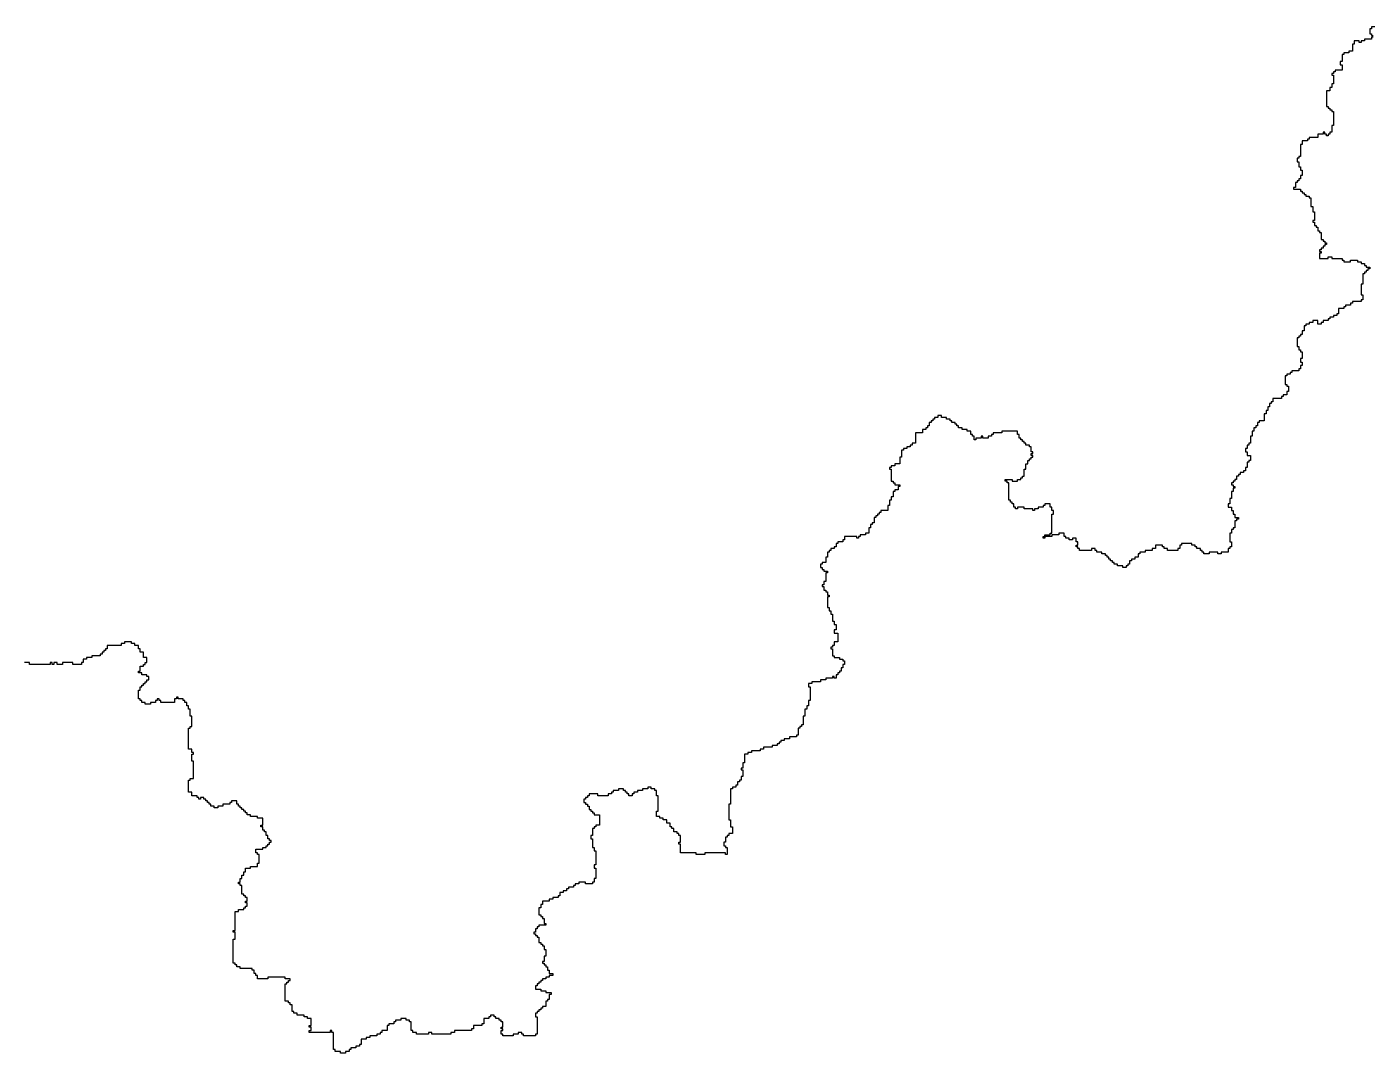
# Model space of a CAD drawing. Header units: inches. Extents: x -98695 to 376223, y 1122520 to 1501782.
# Drawn here: x -74650 to -50605, y 1349182 to 1367505 of the extents above; entities that cross this region are included whole.
import ezdxf

# ---------------------------------------------------------------- set-up
doc = ezdxf.new("R2010")
doc.units = ezdxf.units.IN
doc.header["$MEASUREMENT"] = 0
doc.layers.add('subs1', color=7, linetype='Continuous', true_color=0xc8dcf7)

msp = doc.modelspace()

# ---------------------------------------------------------------- linework, layer by layer
at = {"layer": 'subs1'}
for points in [[(-50574, 1367505, 0), (-50635, 1367505, 0), (-50635, 1367474, 0), (-50666, 1367474, 0), (-50666, 1367382, 0), (-50635, 1367382, 0), (-50635, 1367351, 0), (-50605, 1367351, 0)], [(-50605, 1367320, 0), (-50635, 1367320, 0), (-50635, 1367289, 0), (-50759, 1367289, 0), (-50759, 1367258, 0), (-50821, 1367258, 0), (-50821, 1367228, 0), (-50851, 1367228, 0), (-50851, 1367258, 0), (-50944, 1367258, 0), (-50944, 1367197, 0), (-50975, 1367197, 0), (-50975, 1367073, 0), (-51036, 1367073, 0), (-51036, 1367043, 0), (-51129, 1367043, 0), (-51129, 1367012, 0), (-51160, 1367012, 0), (-51160, 1366888, 0), (-51191, 1366888, 0), (-51191, 1366827, 0), (-51160, 1366827, 0), (-51160, 1366734, 0), (-51283, 1366734, 0), (-51283, 1366703, 0), (-51314, 1366703, 0), (-51314, 1366672, 0), (-51345, 1366672, 0), (-51345, 1366642, 0), (-51314, 1366642, 0), (-51314, 1366487, 0), (-51345, 1366487, 0), (-51345, 1366426, 0), (-51376, 1366426, 0), (-51376, 1366364, 0), (-51437, 1366364, 0), (-51437, 1366086, 0), (-51407, 1366086, 0), (-51407, 1366055, 0), (-51376, 1366055, 0), (-51376, 1366025, 0), (-51345, 1366025, 0), (-51345, 1365994, 0), (-51314, 1365994, 0), (-51314, 1365747, 0), (-51345, 1365747, 0), (-51345, 1365624, 0), (-51376, 1365624, 0), (-51376, 1365593, 0), (-51407, 1365593, 0), (-51407, 1365562, 0), (-51437, 1365562, 0), (-51437, 1365593, 0), (-51468, 1365593, 0), (-51468, 1365624, 0), (-51499, 1365624, 0), (-51499, 1365593, 0), (-51592, 1365593, 0), (-51592, 1365531, 0), (-51746, 1365531, 0), (-51746, 1365500, 0), (-51777, 1365500, 0), (-51777, 1365469, 0), (-51869, 1365469, 0), (-51869, 1365408, 0), (-51900, 1365408, 0), (-51900, 1365192, 0), (-51931, 1365192, 0), (-51931, 1365161, 0), (-51962, 1365161, 0), (-51962, 1365099, 0), (-51931, 1365099, 0), (-51931, 1365007, 0), (-51900, 1365007, 0), (-51900, 1364945, 0), (-51869, 1364945, 0), (-51869, 1364852, 0), (-51900, 1364852, 0), (-51900, 1364791, 0), (-51931, 1364791, 0), (-51931, 1364760, 0), (-51962, 1364760, 0), (-51962, 1364729, 0), (-51993, 1364729, 0), (-51993, 1364636, 0), (-52024, 1364636, 0), (-52024, 1364606, 0), (-51900, 1364606, 0), (-51900, 1364575, 0), (-51869, 1364575, 0), (-51869, 1364544, 0), (-51838, 1364544, 0), (-51838, 1364513, 0), (-51808, 1364513, 0), (-51808, 1364482, 0), (-51746, 1364482, 0), (-51746, 1364451, 0), (-51715, 1364451, 0), (-51715, 1364297, 0), (-51684, 1364297, 0), (-51684, 1364205, 0), (-51653, 1364205, 0), (-51653, 1364050, 0), (-51684, 1364050, 0), (-51684, 1364020, 0), (-51653, 1364020, 0), (-51653, 1363958, 0), (-51623, 1363958, 0), (-51623, 1363927, 0), (-51592, 1363927, 0), (-51592, 1363865, 0), (-51561, 1363865, 0), (-51561, 1363834, 0), (-51530, 1363834, 0), (-51530, 1363711, 0), (-51499, 1363711, 0), (-51499, 1363680, 0), (-51468, 1363680, 0), (-51468, 1363649, 0), (-51437, 1363649, 0), (-51437, 1363619, 0), (-51468, 1363619, 0), (-51468, 1363588, 0), (-51499, 1363588, 0), (-51499, 1363557, 0), (-51530, 1363557, 0), (-51530, 1363526, 0), (-51561, 1363526, 0), (-51561, 1363495, 0), (-51530, 1363495, 0), (-51530, 1363464, 0), (-51561, 1363464, 0), (-51561, 1363372, 0), (-51407, 1363372, 0), (-51407, 1363403, 0), (-51345, 1363403, 0), (-51345, 1363372, 0), (-51160, 1363372, 0), (-51160, 1363341, 0), (-51129, 1363341, 0), (-51129, 1363310, 0), (-51006, 1363310, 0), (-51006, 1363341, 0), (-50882, 1363341, 0), (-50882, 1363310, 0), (-50821, 1363310, 0), (-50821, 1363279, 0), (-50759, 1363279, 0), (-50759, 1363248, 0), (-50728, 1363248, 0), (-50728, 1363218, 0), (-50666, 1363218, 0), (-50666, 1363187, 0), (-50697, 1363187, 0), (-50697, 1363156, 0), (-50728, 1363156, 0), (-50728, 1363125, 0), (-50759, 1363125, 0), (-50759, 1363094, 0), (-50790, 1363094, 0), (-50790, 1362909, 0), (-50821, 1362909, 0), (-50821, 1362724, 0), (-50790, 1362724, 0), (-50790, 1362631, 0), (-50821, 1362631, 0), (-50821, 1362601, 0), (-50975, 1362601, 0), (-50975, 1362570, 0), (-51006, 1362570, 0), (-51006, 1362539, 0), (-51098, 1362539, 0), (-51098, 1362508, 0), (-51129, 1362508, 0), (-51129, 1362477, 0), (-51222, 1362477, 0), (-51222, 1362385, 0), (-51252, 1362385, 0), (-51252, 1362354, 0), (-51314, 1362354, 0), (-51314, 1362323, 0), (-51376, 1362323, 0), (-51376, 1362292, 0), (-51407, 1362292, 0), (-51407, 1362261, 0), (-51499, 1362261, 0), (-51499, 1362230, 0), (-51530, 1362230, 0), (-51530, 1362200, 0), (-51592, 1362200, 0), (-51592, 1362261, 0), (-51684, 1362261, 0), (-51684, 1362230, 0), (-51746, 1362230, 0), (-51746, 1362200, 0), (-51808, 1362200, 0), (-51808, 1362169, 0), (-51838, 1362169, 0), (-51838, 1362076, 0), (-51869, 1362076, 0), (-51869, 1362014, 0), (-51900, 1362014, 0), (-51900, 1361984, 0), (-51931, 1361984, 0), (-51931, 1361953, 0), (-51962, 1361953, 0), (-51962, 1361799, 0), (-51931, 1361799, 0), (-51931, 1361737, 0), (-51900, 1361737, 0), (-51900, 1361706, 0), (-51869, 1361706, 0), (-51869, 1361583, 0), (-51900, 1361583, 0), (-51900, 1361521, 0), (-51869, 1361521, 0), (-51869, 1361459, 0), (-51900, 1361459, 0), (-51900, 1361398, 0), (-51931, 1361398, 0), (-51931, 1361367, 0), (-52054, 1361367, 0), (-52054, 1361336, 0), (-52085, 1361336, 0), (-52085, 1361305, 0), (-52147, 1361305, 0), (-52147, 1361274, 0), (-52178, 1361274, 0), (-52178, 1361120, 0), (-52147, 1361120, 0), (-52147, 1361089, 0), (-52116, 1361089, 0), (-52116, 1360997, 0), (-52147, 1360997, 0), (-52147, 1360935, 0), (-52209, 1360935, 0), (-52209, 1360904, 0), (-52239, 1360904, 0), (-52239, 1360873, 0), (-52394, 1360873, 0), (-52394, 1360811, 0), (-52425, 1360811, 0), (-52425, 1360781, 0), (-52455, 1360781, 0), (-52455, 1360719, 0), (-52486, 1360719, 0), (-52486, 1360657, 0), (-52517, 1360657, 0), (-52517, 1360596, 0), (-52548, 1360596, 0), (-52548, 1360472, 0), (-52640, 1360472, 0), (-52640, 1360441, 0), (-52671, 1360441, 0), (-52671, 1360380, 0), (-52702, 1360380, 0), (-52702, 1360349, 0), (-52733, 1360349, 0), (-52733, 1360287, 0), (-52764, 1360287, 0), (-52764, 1360195, 0), (-52795, 1360195, 0), (-52795, 1360071, 0), (-52826, 1360071, 0), (-52826, 1360040, 0), (-52856, 1360040, 0), (-52856, 1359979, 0), (-52887, 1359979, 0), (-52887, 1359917, 0), (-52856, 1359917, 0), (-52856, 1359855, 0), (-52795, 1359855, 0), (-52795, 1359763, 0), (-52826, 1359763, 0), (-52826, 1359732, 0), (-52856, 1359732, 0), (-52856, 1359639, 0), (-52887, 1359639, 0), (-52887, 1359578, 0), (-52918, 1359578, 0), (-52918, 1359547, 0), (-52980, 1359547, 0), (-52980, 1359516, 0), (-53011, 1359516, 0), (-53011, 1359485, 0), (-53042, 1359485, 0), (-53042, 1359423, 0), (-53072, 1359423, 0), (-53072, 1359393, 0), (-53103, 1359393, 0), (-53103, 1359362, 0), (-53134, 1359362, 0), (-53134, 1359331, 0), (-53103, 1359331, 0), (-53103, 1359300, 0), (-53072, 1359300, 0), (-53072, 1359269, 0), (-53103, 1359269, 0), (-53103, 1359207, 0), (-53134, 1359207, 0), (-53134, 1359084, 0), (-53165, 1359084, 0), (-53165, 1358992, 0), (-53196, 1358992, 0), (-53196, 1358930, 0), (-53134, 1358930, 0), (-53134, 1358868, 0), (-53103, 1358868, 0), (-53103, 1358806, 0), (-53072, 1358806, 0), (-53072, 1358745, 0), (-53011, 1358745, 0), (-53011, 1358714, 0), (-53042, 1358714, 0), (-53042, 1358683, 0), (-53072, 1358683, 0), (-53072, 1358560, 0), (-53103, 1358560, 0), (-53103, 1358529, 0), (-53134, 1358529, 0), (-53134, 1358467, 0), (-53165, 1358467, 0), (-53165, 1358313, 0), (-53134, 1358313, 0), (-53134, 1358220, 0), (-53165, 1358220, 0), (-53165, 1358189, 0), (-53196, 1358189, 0), (-53196, 1358128, 0), (-53319, 1358128, 0), (-53319, 1358097, 0), (-53381, 1358097, 0), (-53381, 1358128, 0), (-53535, 1358128, 0), (-53535, 1358097, 0), (-53628, 1358097, 0), (-53628, 1358128, 0), (-53658, 1358128, 0), (-53658, 1358159, 0), (-53689, 1358159, 0), (-53689, 1358189, 0), (-53751, 1358189, 0), (-53751, 1358220, 0), (-53782, 1358220, 0), (-53782, 1358251, 0), (-53844, 1358251, 0), (-53844, 1358282, 0), (-54029, 1358282, 0), (-54029, 1358251, 0), (-54059, 1358251, 0), (-54059, 1358189, 0), (-54090, 1358189, 0), (-54090, 1358159, 0), (-54275, 1358159, 0), (-54275, 1358189, 0), (-54337, 1358189, 0), (-54337, 1358220, 0), (-54368, 1358220, 0), (-54368, 1358251, 0), (-54491, 1358251, 0), (-54491, 1358189, 0), (-54553, 1358189, 0), (-54553, 1358159, 0), (-54676, 1358159, 0), (-54676, 1358128, 0), (-54769, 1358128, 0), (-54769, 1358097, 0), (-54800, 1358097, 0), (-54800, 1358035, 0), (-54861, 1358035, 0), (-54861, 1358004, 0), (-54923, 1358004, 0), (-54923, 1357974, 0), (-54954, 1357974, 0), (-54954, 1357912, 0), (-54985, 1357912, 0), (-54985, 1357881, 0), (-55016, 1357881, 0), (-55016, 1357850, 0), (-55077, 1357850, 0), (-55077, 1357881, 0), (-55170, 1357881, 0), (-55170, 1357912, 0), (-55232, 1357912, 0), (-55232, 1357943, 0), (-55262, 1357943, 0), (-55262, 1357974, 0), (-55293, 1357974, 0), (-55293, 1358004, 0), (-55324, 1358004, 0), (-55324, 1358035, 0), (-55355, 1358035, 0), (-55355, 1358066, 0), (-55386, 1358066, 0), (-55386, 1358097, 0), (-55448, 1358097, 0), (-55448, 1358128, 0), (-55540, 1358128, 0), (-55540, 1358159, 0), (-55571, 1358159, 0), (-55571, 1358189, 0), (-55633, 1358189, 0), (-55633, 1358159, 0), (-55849, 1358159, 0), (-55849, 1358189, 0), (-55879, 1358189, 0), (-55879, 1358220, 0), (-55910, 1358220, 0), (-55910, 1358251, 0), (-55879, 1358251, 0), (-55879, 1358313, 0), (-55910, 1358313, 0), (-55910, 1358375, 0), (-55972, 1358375, 0), (-55972, 1358344, 0), (-56034, 1358344, 0), (-56034, 1358375, 0), (-56095, 1358375, 0), (-56095, 1358405, 0), (-56126, 1358405, 0), (-56126, 1358467, 0), (-56219, 1358467, 0), (-56219, 1358436, 0), (-56342, 1358436, 0), (-56342, 1358405, 0), (-56466, 1358405, 0), (-56466, 1358436, 0), (-56373, 1358436, 0), (-56373, 1358467, 0), (-56342, 1358467, 0), (-56342, 1358806, 0), (-56311, 1358806, 0), (-56311, 1358868, 0), (-56342, 1358868, 0), (-56342, 1358930, 0), (-56373, 1358930, 0), (-56373, 1358992, 0), (-56466, 1358992, 0), (-56466, 1358961, 0), (-56496, 1358961, 0), (-56496, 1358930, 0), (-56589, 1358930, 0), (-56589, 1358899, 0), (-56651, 1358899, 0), (-56651, 1358868, 0), (-56681, 1358868, 0), (-56681, 1358899, 0), (-56836, 1358899, 0), (-56836, 1358930, 0), (-56959, 1358930, 0), (-56959, 1358899, 0), (-56990, 1358899, 0), (-56990, 1358930, 0), (-57021, 1358930, 0), (-57021, 1358992, 0), (-57052, 1358992, 0), (-57052, 1359022, 0), (-57082, 1359022, 0), (-57082, 1359053, 0), (-57113, 1359053, 0), (-57113, 1359362, 0), (-57144, 1359362, 0), (-57144, 1359393, 0), (-57175, 1359393, 0), (-57175, 1359423, 0), (-57052, 1359423, 0), (-57052, 1359393, 0), (-56959, 1359393, 0), (-56959, 1359423, 0), (-56897, 1359423, 0), (-56897, 1359454, 0), (-56867, 1359454, 0), (-56867, 1359485, 0), (-56836, 1359485, 0), (-56836, 1359608, 0), (-56805, 1359608, 0), (-56805, 1359701, 0), (-56774, 1359701, 0), (-56774, 1359763, 0), (-56743, 1359763, 0), (-56743, 1359794, 0), (-56712, 1359794, 0), (-56712, 1359824, 0), (-56681, 1359824, 0), (-56681, 1359855, 0), (-56712, 1359855, 0), (-56712, 1359886, 0), (-56681, 1359886, 0), (-56681, 1359917, 0), (-56712, 1359917, 0), (-56712, 1360009, 0), (-56743, 1360009, 0), (-56743, 1360040, 0), (-56805, 1360040, 0), (-56805, 1360071, 0), (-56836, 1360071, 0), (-56836, 1360102, 0), (-56867, 1360102, 0), (-56867, 1360133, 0), (-56897, 1360133, 0), (-56897, 1360164, 0), (-56928, 1360164, 0), (-56928, 1360225, 0), (-56959, 1360225, 0), (-56959, 1360287, 0), (-57237, 1360287, 0), (-57237, 1360256, 0), (-57391, 1360256, 0), (-57391, 1360225, 0), (-57422, 1360225, 0), (-57422, 1360195, 0), (-57483, 1360195, 0), (-57483, 1360164, 0), (-57576, 1360164, 0), (-57576, 1360195, 0), (-57607, 1360195, 0), (-57607, 1360164, 0), (-57699, 1360164, 0), (-57699, 1360133, 0), (-57730, 1360133, 0), (-57730, 1360195, 0), (-57761, 1360195, 0), (-57761, 1360225, 0), (-57792, 1360225, 0), (-57792, 1360287, 0), (-57854, 1360287, 0), (-57854, 1360318, 0), (-57946, 1360318, 0), (-57946, 1360349, 0), (-58008, 1360349, 0), (-58008, 1360380, 0), (-58039, 1360380, 0), (-58039, 1360410, 0), (-58070, 1360410, 0), (-58070, 1360441, 0), (-58131, 1360441, 0), (-58131, 1360472, 0), (-58162, 1360472, 0), (-58162, 1360503, 0), (-58224, 1360503, 0), (-58224, 1360534, 0), (-58316, 1360534, 0), (-58316, 1360565, 0), (-58378, 1360565, 0), (-58378, 1360534, 0), (-58440, 1360534, 0), (-58440, 1360503, 0), (-58471, 1360503, 0), (-58471, 1360472, 0), (-58501, 1360472, 0), (-58501, 1360441, 0), (-58532, 1360441, 0), (-58532, 1360380, 0), (-58563, 1360380, 0), (-58563, 1360349, 0), (-58594, 1360349, 0), (-58594, 1360318, 0), (-58656, 1360318, 0), (-58656, 1360256, 0), (-58779, 1360256, 0), (-58779, 1360071, 0), (-58841, 1360071, 0), (-58841, 1360040, 0), (-58872, 1360040, 0), (-58872, 1360009, 0), (-58933, 1360009, 0), (-58933, 1359979, 0), (-58995, 1359979, 0), (-58995, 1359948, 0), (-59026, 1359948, 0), (-59026, 1359824, 0), (-59057, 1359824, 0), (-59057, 1359701, 0), (-59149, 1359701, 0), (-59149, 1359670, 0), (-59211, 1359670, 0), (-59211, 1359639, 0), (-59242, 1359639, 0), (-59242, 1359608, 0), (-59211, 1359608, 0), (-59211, 1359393, 0), (-59180, 1359393, 0), (-59180, 1359362, 0), (-59149, 1359362, 0), (-59149, 1359331, 0), (-59057, 1359331, 0), (-59057, 1359300, 0), (-59087, 1359300, 0), (-59087, 1359238, 0), (-59149, 1359238, 0), (-59149, 1359207, 0), (-59180, 1359207, 0), (-59180, 1359115, 0), (-59211, 1359115, 0), (-59211, 1359053, 0), (-59242, 1359053, 0), (-59242, 1358961, 0), (-59273, 1358961, 0), (-59273, 1358868, 0), (-59396, 1358868, 0), (-59396, 1358837, 0), (-59427, 1358837, 0), (-59427, 1358806, 0), (-59458, 1358806, 0), (-59458, 1358776, 0), (-59488, 1358776, 0), (-59488, 1358745, 0), (-59519, 1358745, 0), (-59519, 1358652, 0), (-59550, 1358652, 0), (-59550, 1358621, 0), (-59581, 1358621, 0), (-59581, 1358560, 0), (-59612, 1358560, 0), (-59612, 1358467, 0), (-59674, 1358467, 0), (-59674, 1358436, 0), (-59766, 1358436, 0), (-59766, 1358405, 0), (-59797, 1358405, 0), (-59797, 1358375, 0), (-59828, 1358375, 0), (-59828, 1358405, 0), (-60044, 1358405, 0), (-60044, 1358344, 0), (-60075, 1358344, 0), (-60075, 1358313, 0), (-60167, 1358313, 0), (-60167, 1358282, 0), (-60198, 1358282, 0), (-60198, 1358220, 0), (-60229, 1358220, 0), (-60229, 1358189, 0), (-60291, 1358189, 0), (-60291, 1358159, 0), (-60321, 1358159, 0), (-60321, 1358128, 0), (-60352, 1358128, 0), (-60352, 1358035, 0), (-60383, 1358035, 0), (-60383, 1357943, 0), (-60445, 1357943, 0), (-60445, 1357912, 0), (-60476, 1357912, 0), (-60476, 1357850, 0), (-60445, 1357850, 0), (-60445, 1357819, 0), (-60414, 1357819, 0), (-60414, 1357788, 0), (-60352, 1357788, 0), (-60352, 1357758, 0), (-60383, 1357758, 0), (-60383, 1357603, 0), (-60414, 1357603, 0), (-60414, 1357542, 0), (-60445, 1357542, 0), (-60445, 1357511, 0), (-60414, 1357511, 0), (-60414, 1357449, 0), (-60383, 1357449, 0), (-60383, 1357418, 0), (-60352, 1357418, 0), (-60352, 1357357, 0), (-60321, 1357357, 0), (-60321, 1357326, 0), (-60352, 1357326, 0), (-60352, 1357141, 0), (-60321, 1357141, 0), (-60321, 1357079, 0), (-60291, 1357079, 0), (-60291, 1357017, 0), (-60260, 1357017, 0), (-60260, 1356894, 0), (-60229, 1356894, 0), (-60229, 1356832, 0), (-60198, 1356832, 0), (-60198, 1356740, 0), (-60229, 1356740, 0), (-60229, 1356678, 0), (-60167, 1356678, 0), (-60167, 1356524, 0), (-60229, 1356524, 0), (-60229, 1356462, 0), (-60260, 1356462, 0), (-60260, 1356431, 0), (-60291, 1356431, 0), (-60291, 1356400, 0), (-60260, 1356400, 0), (-60260, 1356277, 0), (-60229, 1356277, 0), (-60229, 1356246, 0), (-60136, 1356246, 0), (-60136, 1356215, 0), (-60075, 1356215, 0), (-60075, 1356184, 0), (-60044, 1356184, 0), (-60044, 1356123, 0), (-60075, 1356123, 0), (-60075, 1356061, 0), (-60105, 1356061, 0), (-60105, 1355999, 0), (-60136, 1355999, 0), (-60136, 1355969, 0), (-60167, 1355969, 0), (-60167, 1355938, 0), (-60198, 1355938, 0), (-60198, 1355876, 0), (-60229, 1355876, 0), (-60229, 1355907, 0), (-60260, 1355907, 0), (-60260, 1355876, 0), (-60383, 1355876, 0), (-60383, 1355845, 0), (-60476, 1355845, 0), (-60476, 1355814, 0), (-60630, 1355814, 0), (-60630, 1355783, 0), (-60692, 1355783, 0), (-60692, 1355722, 0), (-60661, 1355722, 0), (-60661, 1355475, 0), (-60692, 1355475, 0), (-60692, 1355382, 0), (-60722, 1355382, 0), (-60722, 1355321, 0), (-60753, 1355321, 0), (-60753, 1355197, 0), (-60784, 1355197, 0), (-60784, 1355043, 0), (-60815, 1355043, 0), (-60815, 1355012, 0), (-60846, 1355012, 0), (-60846, 1354981, 0), (-60877, 1354981, 0), (-60877, 1354858, 0), (-60907, 1354858, 0), (-60907, 1354827, 0), (-61031, 1354827, 0), (-61031, 1354796, 0), (-61123, 1354796, 0), (-61123, 1354765, 0), (-61185, 1354765, 0), (-61185, 1354735, 0), (-61216, 1354735, 0), (-61216, 1354704, 0), (-61247, 1354704, 0), (-61247, 1354673, 0), (-61339, 1354673, 0), (-61339, 1354642, 0), (-61494, 1354642, 0), (-61494, 1354611, 0), (-61555, 1354611, 0), (-61555, 1354580, 0), (-61709, 1354580, 0), (-61709, 1354550, 0), (-61771, 1354550, 0), (-61771, 1354519, 0), (-61833, 1354519, 0), (-61833, 1354364, 0), (-61864, 1354364, 0), (-61864, 1354272, 0), (-61895, 1354272, 0), (-61895, 1354241, 0), (-61864, 1354241, 0), (-61864, 1354118, 0), (-61895, 1354118, 0), (-61895, 1354056, 0), (-61925, 1354056, 0), (-61925, 1354025, 0), (-61956, 1354025, 0), (-61956, 1353963, 0), (-61987, 1353963, 0), (-61987, 1353933, 0), (-62049, 1353933, 0), (-62049, 1353902, 0), (-62080, 1353902, 0), (-62080, 1353624, 0), (-62110, 1353624, 0), (-62110, 1353347, 0), (-62080, 1353347, 0), (-62080, 1353223, 0), (-62049, 1353223, 0), (-62049, 1353100, 0), (-62110, 1353100, 0), (-62110, 1353069, 0), (-62141, 1353069, 0), (-62141, 1353038, 0), (-62172, 1353038, 0), (-62172, 1352946, 0), (-62203, 1352946, 0), (-62203, 1352884, 0), (-62172, 1352884, 0), (-62172, 1352853, 0), (-62141, 1352853, 0), (-62141, 1352730, 0), (-62172, 1352730, 0), (-62172, 1352760, 0), (-62542, 1352760, 0), (-62542, 1352730, 0), (-62697, 1352730, 0), (-62697, 1352760, 0), (-62974, 1352760, 0), (-62974, 1352915, 0), (-63005, 1352915, 0), (-63005, 1352946, 0), (-62974, 1352946, 0), (-62974, 1353069, 0), (-63005, 1353069, 0), (-63005, 1353100, 0), (-63036, 1353100, 0), (-63036, 1353131, 0), (-63098, 1353131, 0), (-63098, 1353192, 0), (-63128, 1353192, 0), (-63128, 1353223, 0), (-63159, 1353223, 0), (-63159, 1353285, 0), (-63221, 1353285, 0), (-63221, 1353347, 0), (-63283, 1353347, 0), (-63283, 1353377, 0), (-63344, 1353377, 0), (-63344, 1353408, 0), (-63406, 1353408, 0), (-63406, 1353501, 0), (-63375, 1353501, 0), (-63375, 1353778, 0), (-63406, 1353778, 0), (-63406, 1353871, 0), (-63437, 1353871, 0), (-63437, 1353902, 0), (-63499, 1353902, 0), (-63499, 1353933, 0), (-63560, 1353933, 0), (-63560, 1353902, 0), (-63653, 1353902, 0), (-63653, 1353871, 0), (-63745, 1353871, 0), (-63745, 1353840, 0), (-63807, 1353840, 0), (-63807, 1353809, 0), (-63838, 1353809, 0), (-63838, 1353778, 0), (-63900, 1353778, 0), (-63900, 1353809, 0), (-63930, 1353809, 0), (-63930, 1353840, 0), (-63961, 1353840, 0), (-63961, 1353871, 0), (-63992, 1353871, 0), (-63992, 1353902, 0), (-64085, 1353902, 0), (-64085, 1353871, 0), (-64177, 1353871, 0), (-64177, 1353840, 0), (-64208, 1353840, 0), (-64208, 1353809, 0), (-64270, 1353809, 0), (-64270, 1353778, 0), (-64455, 1353778, 0), (-64455, 1353809, 0), (-64609, 1353809, 0), (-64609, 1353778, 0), (-64640, 1353778, 0), (-64640, 1353748, 0), (-64671, 1353748, 0), (-64671, 1353717, 0), (-64702, 1353717, 0), (-64702, 1353655, 0), (-64671, 1353655, 0), (-64671, 1353624, 0), (-64640, 1353624, 0), (-64640, 1353593, 0), (-64609, 1353593, 0), (-64609, 1353532, 0), (-64578, 1353532, 0), (-64578, 1353501, 0), (-64547, 1353501, 0), (-64547, 1353470, 0), (-64517, 1353470, 0), (-64517, 1353439, 0), (-64424, 1353439, 0), (-64424, 1353254, 0), (-64486, 1353254, 0), (-64486, 1353223, 0), (-64517, 1353223, 0), (-64517, 1353192, 0), (-64547, 1353192, 0), (-64547, 1353069, 0), (-64578, 1353069, 0), (-64578, 1353007, 0), (-64547, 1353007, 0), (-64547, 1352853, 0), (-64517, 1352853, 0), (-64517, 1352791, 0), (-64486, 1352791, 0), (-64486, 1352545, 0), (-64517, 1352545, 0), (-64517, 1352483, 0), (-64486, 1352483, 0), (-64486, 1352298, 0), (-64517, 1352298, 0), (-64517, 1352236, 0), (-64547, 1352236, 0), (-64547, 1352205, 0), (-64671, 1352205, 0), (-64671, 1352236, 0), (-64794, 1352236, 0), (-64794, 1352205, 0), (-64856, 1352205, 0), (-64856, 1352174, 0), (-64887, 1352174, 0), (-64887, 1352144, 0), (-64979, 1352144, 0), (-64979, 1352113, 0), (-65010, 1352113, 0), (-65010, 1352082, 0), (-65072, 1352082, 0), (-65072, 1352051, 0), (-65133, 1352051, 0), (-65133, 1351989, 0), (-65164, 1351989, 0), (-65164, 1351958, 0), (-65257, 1351958, 0), (-65257, 1351928, 0), (-65319, 1351928, 0), (-65319, 1351897, 0), (-65442, 1351897, 0), (-65442, 1351835, 0), (-65473, 1351835, 0), (-65473, 1351773, 0), (-65504, 1351773, 0), (-65504, 1351650, 0), (-65473, 1351650, 0), (-65473, 1351619, 0), (-65442, 1351619, 0), (-65442, 1351588, 0), (-65411, 1351588, 0), (-65411, 1351496, 0), (-65380, 1351496, 0), (-65380, 1351465, 0), (-65504, 1351465, 0), (-65504, 1351434, 0), (-65534, 1351434, 0), (-65534, 1351403, 0), (-65565, 1351403, 0), (-65565, 1351341, 0), (-65596, 1351341, 0), (-65596, 1351311, 0), (-65565, 1351311, 0), (-65565, 1351280, 0), (-65534, 1351280, 0), (-65534, 1351249, 0), (-65504, 1351249, 0), (-65504, 1351156, 0), (-65473, 1351156, 0), (-65473, 1351126, 0), (-65442, 1351126, 0), (-65442, 1351095, 0), (-65411, 1351095, 0), (-65411, 1351033, 0), (-65380, 1351033, 0), (-65380, 1350910, 0), (-65411, 1350910, 0), (-65411, 1350817, 0), (-65442, 1350817, 0), (-65442, 1350786, 0), (-65411, 1350786, 0), (-65411, 1350755, 0), (-65380, 1350755, 0), (-65380, 1350725, 0), (-65349, 1350725, 0), (-65349, 1350663, 0), (-65319, 1350663, 0), (-65319, 1350601, 0), (-65257, 1350601, 0), (-65257, 1350570, 0), (-65319, 1350570, 0), (-65319, 1350539, 0), (-65380, 1350539, 0), (-65380, 1350509, 0), (-65442, 1350509, 0), (-65442, 1350478, 0), (-65473, 1350478, 0), (-65473, 1350447, 0), (-65504, 1350447, 0), (-65504, 1350416, 0), (-65534, 1350416, 0), (-65534, 1350385, 0), (-65565, 1350385, 0), (-65565, 1350324, 0), (-65473, 1350324, 0), (-65473, 1350293, 0), (-65380, 1350293, 0), (-65380, 1350262, 0), (-65288, 1350262, 0), (-65288, 1350231, 0), (-65319, 1350231, 0), (-65319, 1350138, 0), (-65349, 1350138, 0), (-65349, 1350108, 0), (-65380, 1350108, 0), (-65380, 1350015, 0), (-65442, 1350015, 0), (-65442, 1349984, 0), (-65473, 1349984, 0), (-65473, 1349953, 0), (-65504, 1349953, 0), (-65504, 1349923, 0), (-65534, 1349923, 0), (-65534, 1349892, 0), (-65565, 1349892, 0), (-65565, 1349830, 0), (-65534, 1349830, 0), (-65534, 1349522, 0), (-65565, 1349522, 0), (-65565, 1349491, 0), (-65781, 1349491, 0), (-65781, 1349522, 0), (-65812, 1349522, 0), (-65812, 1349552, 0), (-65874, 1349552, 0), (-65874, 1349522, 0), (-65966, 1349522, 0), (-65966, 1349491, 0), (-66151, 1349491, 0), (-66151, 1349522, 0), (-66182, 1349522, 0), (-66182, 1349583, 0), (-66151, 1349583, 0), (-66151, 1349614, 0), (-66182, 1349614, 0), (-66182, 1349645, 0), (-66151, 1349645, 0), (-66151, 1349737, 0), (-66182, 1349737, 0), (-66182, 1349768, 0), (-66213, 1349768, 0), (-66213, 1349799, 0), (-66275, 1349799, 0), (-66275, 1349830, 0), (-66306, 1349830, 0), (-66306, 1349861, 0), (-66367, 1349861, 0), (-66367, 1349830, 0), (-66398, 1349830, 0), (-66398, 1349799, 0), (-66491, 1349799, 0), (-66491, 1349707, 0), (-66522, 1349707, 0), (-66522, 1349676, 0), (-66676, 1349676, 0), (-66676, 1349614, 0), (-66707, 1349614, 0), (-66707, 1349583, 0), (-67015, 1349583, 0), (-67015, 1349552, 0), (-67077, 1349552, 0), (-67077, 1349522, 0), (-67416, 1349522, 0), (-67416, 1349552, 0), (-67478, 1349552, 0), (-67478, 1349522, 0), (-67694, 1349522, 0), (-67694, 1349552, 0), (-67755, 1349552, 0), (-67755, 1349583, 0), (-67786, 1349583, 0), (-67786, 1349737, 0), (-67817, 1349737, 0), (-67817, 1349768, 0), (-67879, 1349768, 0), (-67879, 1349799, 0), (-67971, 1349799, 0), (-67971, 1349768, 0), (-68064, 1349768, 0), (-68064, 1349737, 0), (-68095, 1349737, 0), (-68095, 1349707, 0), (-68187, 1349707, 0), (-68187, 1349676, 0), (-68218, 1349676, 0), (-68218, 1349583, 0), (-68311, 1349583, 0), (-68311, 1349552, 0), (-68342, 1349552, 0), (-68342, 1349522, 0), (-68403, 1349522, 0), (-68403, 1349491, 0), (-68527, 1349491, 0), (-68527, 1349460, 0), (-68588, 1349460, 0), (-68588, 1349429, 0), (-68681, 1349429, 0), (-68681, 1349336, 0), (-68712, 1349336, 0), (-68712, 1349306, 0), (-68773, 1349306, 0), (-68773, 1349275, 0), (-68866, 1349275, 0), (-68866, 1349244, 0), (-68897, 1349244, 0), (-68897, 1349213, 0), (-68958, 1349213, 0), (-68958, 1349182, 0), (-69051, 1349182, 0), (-69051, 1349213, 0), (-69144, 1349213, 0), (-69144, 1349244, 0), (-69174, 1349244, 0), (-69174, 1349552, 0), (-69205, 1349552, 0), (-69205, 1349583, 0), (-69236, 1349583, 0), (-69236, 1349552, 0), (-69606, 1349552, 0), (-69606, 1349583, 0), (-69575, 1349583, 0), (-69575, 1349645, 0), (-69606, 1349645, 0), (-69606, 1349676, 0), (-69575, 1349676, 0), (-69575, 1349799, 0), (-69637, 1349799, 0), (-69637, 1349830, 0), (-69699, 1349830, 0), (-69699, 1349861, 0), (-69822, 1349861, 0), (-69822, 1349892, 0), (-69884, 1349892, 0), (-69884, 1349923, 0), (-69915, 1349923, 0), (-69915, 1350046, 0), (-69946, 1350046, 0), (-69946, 1350077, 0), (-69976, 1350077, 0), (-69976, 1350108, 0), (-70038, 1350108, 0), (-70038, 1350416, 0), (-70007, 1350416, 0), (-70007, 1350447, 0), (-69976, 1350447, 0), (-69976, 1350478, 0), (-69946, 1350478, 0), (-69946, 1350509, 0), (-70038, 1350509, 0), (-70038, 1350539, 0), (-70347, 1350539, 0), (-70347, 1350509, 0), (-70532, 1350509, 0), (-70532, 1350570, 0), (-70563, 1350570, 0), (-70563, 1350601, 0), (-70593, 1350601, 0), (-70593, 1350663, 0), (-70624, 1350663, 0), (-70624, 1350694, 0), (-70840, 1350694, 0), (-70840, 1350725, 0), (-70902, 1350725, 0), (-70902, 1350755, 0), (-70933, 1350755, 0), (-70933, 1350786, 0), (-70964, 1350786, 0), (-70964, 1351218, 0), (-70933, 1351218, 0), (-70933, 1351341, 0), (-70964, 1351341, 0), (-70964, 1351372, 0), (-70933, 1351372, 0), (-70933, 1351712, 0), (-70871, 1351712, 0), (-70871, 1351743, 0), (-70778, 1351743, 0), (-70778, 1351773, 0), (-70748, 1351773, 0), (-70748, 1351804, 0), (-70717, 1351804, 0), (-70717, 1351866, 0), (-70748, 1351866, 0), (-70748, 1351897, 0), (-70717, 1351897, 0), (-70717, 1351958, 0), (-70748, 1351958, 0), (-70748, 1351989, 0), (-70778, 1351989, 0), (-70778, 1352020, 0), (-70809, 1352020, 0), (-70809, 1352174, 0), (-70840, 1352174, 0), (-70840, 1352205, 0), (-70871, 1352205, 0), (-70871, 1352236, 0), (-70840, 1352236, 0), (-70840, 1352298, 0), (-70809, 1352298, 0), (-70809, 1352359, 0), (-70778, 1352359, 0), (-70778, 1352421, 0), (-70748, 1352421, 0), (-70748, 1352483, 0), (-70655, 1352483, 0), (-70655, 1352514, 0), (-70532, 1352514, 0), (-70532, 1352575, 0), (-70501, 1352575, 0), (-70501, 1352730, 0), (-70532, 1352730, 0), (-70532, 1352760, 0), (-70563, 1352760, 0), (-70563, 1352822, 0), (-70439, 1352822, 0), (-70439, 1352853, 0), (-70377, 1352853, 0), (-70377, 1352884, 0), (-70347, 1352884, 0), (-70347, 1352915, 0), (-70316, 1352915, 0), (-70316, 1352946, 0), (-70285, 1352946, 0), (-70285, 1352976, 0), (-70316, 1352976, 0), (-70316, 1353007, 0), (-70347, 1353007, 0), (-70347, 1353069, 0), (-70377, 1353069, 0), (-70377, 1353131, 0), (-70408, 1353131, 0), (-70408, 1353161, 0), (-70439, 1353161, 0), (-70439, 1353223, 0), (-70470, 1353223, 0), (-70470, 1353254, 0), (-70439, 1353254, 0), (-70439, 1353377, 0), (-70532, 1353377, 0), (-70532, 1353408, 0), (-70655, 1353408, 0), (-70655, 1353439, 0), (-70717, 1353439, 0), (-70717, 1353470, 0), (-70748, 1353470, 0), (-70748, 1353501, 0), (-70778, 1353501, 0), (-70778, 1353532, 0), (-70809, 1353532, 0), (-70809, 1353562, 0), (-70840, 1353562, 0), (-70840, 1353593, 0), (-70871, 1353593, 0), (-70871, 1353624, 0), (-70902, 1353624, 0), (-70902, 1353686, 0), (-70994, 1353686, 0), (-70994, 1353655, 0), (-71025, 1353655, 0), (-71025, 1353624, 0), (-71149, 1353624, 0), (-71149, 1353593, 0), (-71241, 1353593, 0), (-71241, 1353562, 0), (-71303, 1353562, 0), (-71303, 1353593, 0), (-71365, 1353593, 0), (-71365, 1353624, 0), (-71395, 1353624, 0), (-71395, 1353655, 0), (-71426, 1353655, 0), (-71426, 1353686, 0), (-71457, 1353686, 0), (-71457, 1353717, 0), (-71488, 1353717, 0), (-71488, 1353748, 0), (-71550, 1353748, 0), (-71550, 1353717, 0), (-71580, 1353717, 0), (-71580, 1353748, 0), (-71611, 1353748, 0), (-71611, 1353778, 0), (-71704, 1353778, 0), (-71704, 1353840, 0), (-71766, 1353840, 0), (-71766, 1354056, 0), (-71735, 1354056, 0), (-71735, 1354087, 0), (-71673, 1354087, 0), (-71673, 1354395, 0), (-71704, 1354395, 0), (-71704, 1354519, 0), (-71673, 1354519, 0), (-71673, 1354550, 0), (-71704, 1354550, 0), (-71704, 1354611, 0), (-71766, 1354611, 0), (-71766, 1354981, 0), (-71735, 1354981, 0), (-71735, 1355012, 0), (-71704, 1355012, 0), (-71704, 1355197, 0), (-71735, 1355197, 0), (-71735, 1355321, 0), (-71766, 1355321, 0), (-71766, 1355382, 0), (-71796, 1355382, 0), (-71796, 1355444, 0), (-71827, 1355444, 0), (-71827, 1355475, 0), (-71858, 1355475, 0), (-71858, 1355506, 0), (-71951, 1355506, 0), (-71951, 1355537, 0), (-71981, 1355537, 0), (-71981, 1355506, 0), (-72012, 1355506, 0), (-72012, 1355444, 0), (-72259, 1355444, 0), (-72259, 1355475, 0), (-72290, 1355475, 0), (-72290, 1355506, 0), (-72321, 1355506, 0), (-72321, 1355475, 0), (-72352, 1355475, 0), (-72352, 1355444, 0), (-72444, 1355444, 0), (-72444, 1355413, 0), (-72537, 1355413, 0), (-72537, 1355444, 0), (-72598, 1355444, 0), (-72598, 1355475, 0), (-72629, 1355475, 0), (-72629, 1355506, 0), (-72660, 1355506, 0), (-72660, 1355660, 0), (-72629, 1355660, 0), (-72629, 1355722, 0), (-72598, 1355722, 0), (-72598, 1355753, 0), (-72568, 1355753, 0), (-72568, 1355783, 0), (-72537, 1355783, 0), (-72537, 1355814, 0), (-72506, 1355814, 0), (-72506, 1355845, 0), (-72475, 1355845, 0), (-72475, 1355907, 0), (-72506, 1355907, 0), (-72506, 1355938, 0), (-72598, 1355938, 0), (-72598, 1355969, 0), (-72660, 1355969, 0), (-72660, 1355999, 0), (-72629, 1355999, 0), (-72629, 1356092, 0), (-72568, 1356092, 0), (-72568, 1356123, 0), (-72537, 1356123, 0), (-72537, 1356154, 0), (-72506, 1356154, 0), (-72506, 1356246, 0), (-72568, 1356246, 0), (-72568, 1356339, 0), (-72629, 1356339, 0), (-72629, 1356400, 0), (-72660, 1356400, 0), (-72660, 1356462, 0), (-72722, 1356462, 0), (-72722, 1356493, 0), (-72783, 1356493, 0), (-72783, 1356524, 0), (-72907, 1356524, 0), (-72907, 1356493, 0), (-72969, 1356493, 0), (-72969, 1356462, 0), (-73215, 1356462, 0), (-73215, 1356400, 0), (-73246, 1356400, 0), (-73246, 1356370, 0), (-73277, 1356370, 0), (-73277, 1356339, 0), (-73308, 1356339, 0), (-73308, 1356308, 0), (-73339, 1356308, 0), (-73339, 1356277, 0), (-73493, 1356277, 0), (-73493, 1356246, 0), (-73585, 1356246, 0), (-73585, 1356215, 0), (-73647, 1356215, 0), (-73647, 1356154, 0), (-73678, 1356154, 0), (-73678, 1356123, 0), (-73832, 1356123, 0), (-73832, 1356154, 0), (-74017, 1356154, 0), (-74017, 1356123, 0), (-74110, 1356123, 0), (-74110, 1356154, 0), (-74172, 1356154, 0), (-74172, 1356123, 0), (-74202, 1356123, 0), (-74202, 1356154, 0), (-74233, 1356154, 0), (-74233, 1356123, 0), (-74603, 1356123, 0), (-74603, 1356154, 0), (-74696, 1356154, 0)]]:
    msp.add_polyline3d(points, dxfattribs=at)
msp.add_polyline3d([(-56466, 1358405, 0), (-56466, 1358375, 0), (-56496, 1358375, 0), (-56496, 1358405, 0)], close=True, dxfattribs=at)

doc.saveas('drawing.dxf')
